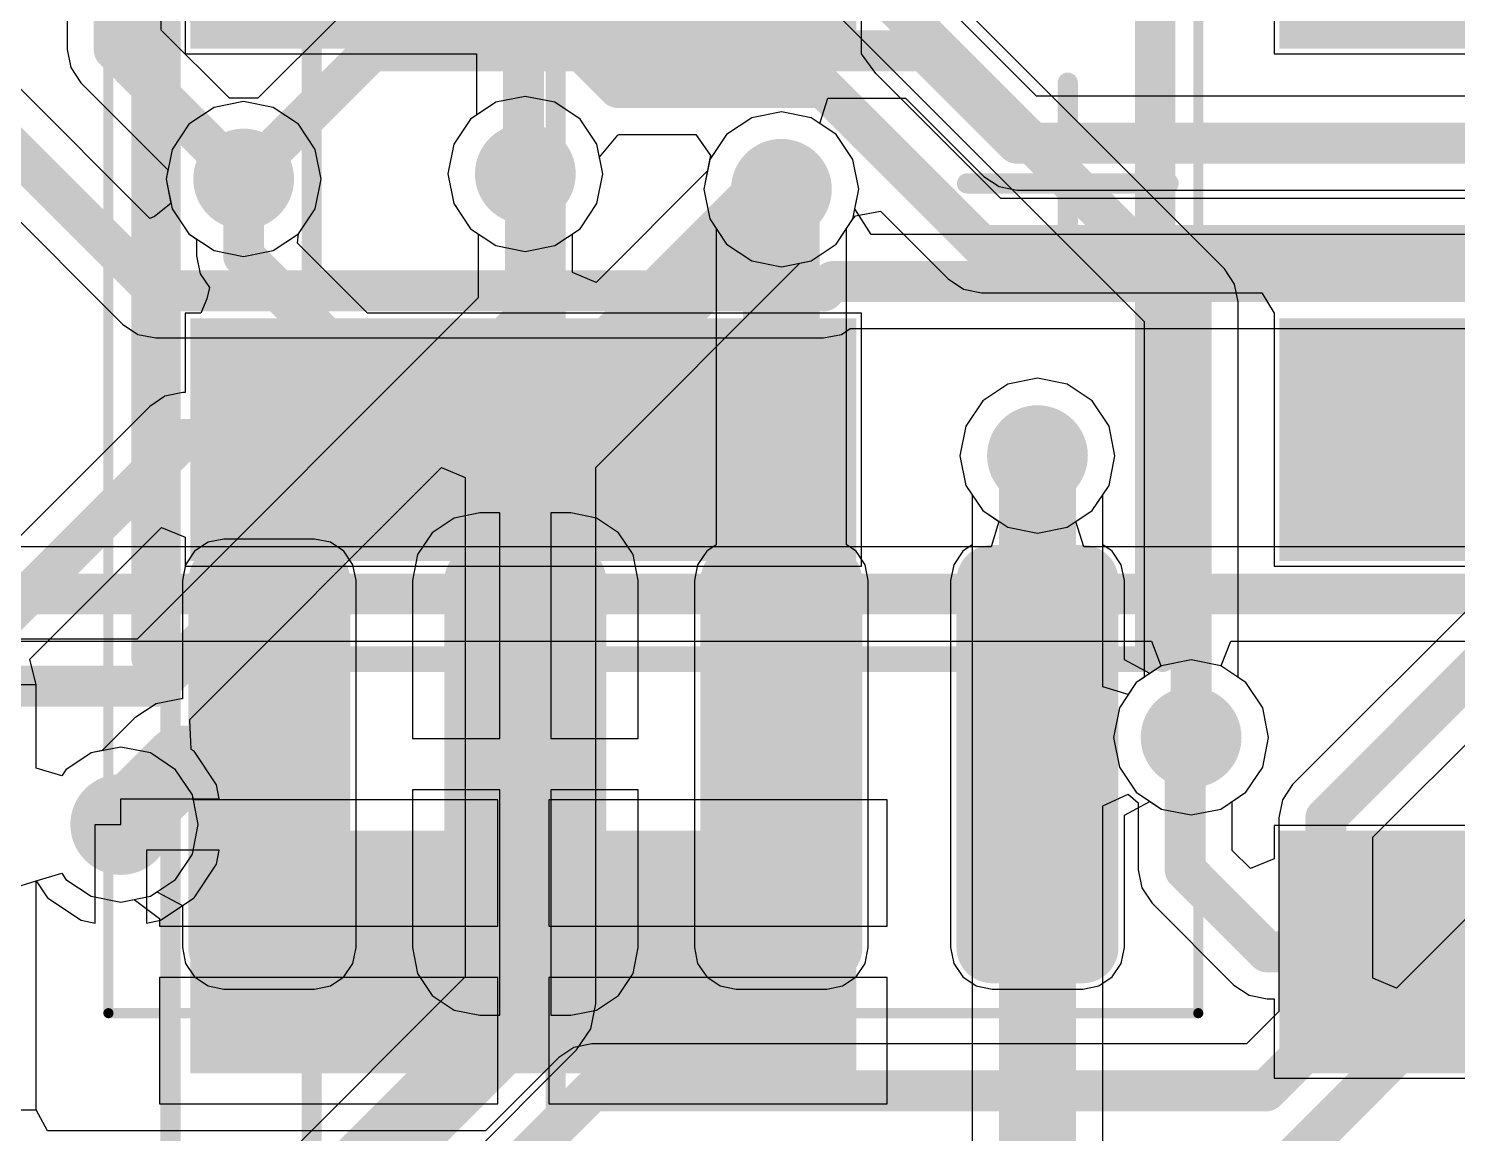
# Model space of a CAD drawing. Header units: millimetres. Extents: x 3.6 to 6.79, y 1.07 to 2.73.
# Drawn here: x 4.049 to 4.328, y 1.7537 to 1.9694 of the extents above; entities that cross this region are included whole.
import ezdxf

# ---------------------------------------------------------------- set-up
doc = ezdxf.new("R2010")
doc.units = ezdxf.units.MM
doc.header["$MEASUREMENT"] = 0
for name, color, linetype in [('BottomLayer', 5, 'Continuous'), ('BottomPaste', 16, 'Continuous'), ('BottomSolder', 6, 'Continuous'), ('Mechanical11', 56, 'Continuous'), ('Mechanical13', 56, 'Continuous'), ('Mechanical15', 56, 'Continuous'), ('MidLayer1', 16, 'Continuous'), ('MidLayer2', 76, 'Continuous'), ('MultiLayer', 9, 'Continuous'), ('TopLayer', 1, 'Continuous'), ('TopOverlay', 2, 'Continuous'), ('TopPaste', 8, 'Continuous'), ('TopSolder', 216, 'Continuous'), ('ViaHoleLayer', 16, 'Continuous')]:
    doc.layers.add(name, color=color, linetype=linetype)

# ---------------------------------------------------------------- blocks, each defined once
blk = doc.blocks.new('61031621121_B_11')
at = {"layer": 'BottomLayer'}
for points in [[(-0.16969, 0.04528), (-0.13031, 0.04528), (-0.16969, 0.16732), (-0.13031, 0.16732)], [(-0.06968, 0.04528), (-0.03032, 0.04528), (-0.06968, 0.16732), (-0.03032, 0.16732)], [(-0.16969, -0.16732), (-0.13031, -0.16732), (-0.16969, -0.04528), (-0.13031, -0.04528)], [(-0.06968, -0.16732), (-0.03032, -0.16732), (-0.06968, -0.04528), (-0.03032, -0.04528)]]:
    blk.add_solid(points, dxfattribs=at)
at = {"layer": 'BottomPaste'}
for points in [[(-0.16969, 0.04528), (-0.13031, 0.04528), (-0.16969, 0.16732), (-0.13031, 0.16732)], [(-0.06968, 0.04528), (-0.03032, 0.04528), (-0.06968, 0.16732), (-0.03032, 0.16732)], [(-0.16969, -0.16732), (-0.13031, -0.16732), (-0.16969, -0.04528), (-0.13031, -0.04528)], [(-0.06968, -0.16732), (-0.03032, -0.16732), (-0.06968, -0.04528), (-0.03032, -0.04528)]]:
    blk.add_solid(points, dxfattribs=at)
at = {"layer": 'BottomSolder'}
for points in [[(-0.17369, 0.04128), (-0.12632, 0.04128), (-0.17369, 0.17132), (-0.12632, 0.17132)], [(-0.07369, 0.04128), (-0.02632, 0.04128), (-0.07369, 0.17132), (-0.02632, 0.17132)], [(0.02632, 0.04128), (0.07369, 0.04128), (0.02632, 0.17132), (0.07369, 0.17132)], [(-0.17369, -0.17132), (-0.12632, -0.17132), (-0.17369, -0.04128), (-0.12632, -0.04128)], [(-0.07369, -0.17132), (-0.02632, -0.17132), (-0.07369, -0.04128), (-0.02632, -0.04128)], [(0.02632, -0.17132), (0.07369, -0.17132), (0.02632, -0.04128), (0.07369, -0.04128)]]:
    blk.add_solid(points, dxfattribs=at)
at = {"layer": 'Mechanical11', "const_width": 0.00394}
blk.add_lwpolyline([(-0.4, 0.1), (0.4, 0.1)], dxfattribs=at)
at = {"layer": 'Mechanical13', "const_width": 0.00394}
blk.add_lwpolyline([(-0.4, 0.14764), (0.4, 0.14764)], dxfattribs=at)
at = {"layer": 'Mechanical15', "const_width": 0.00394}
for points in [[(-0.40787, 0.1752), (0.40787, 0.1752)], [(0, 0.01969), (0, -0.01969)], [(-0.01969, 0), (0.01969, 0)]]:
    blk.add_lwpolyline(points, dxfattribs=at)
at = {"layer": 'Mechanical15', "const_width": 0.00197}
for points in [[(-0.00098, 0.01969, 1), (0.00098, 0.01969, 1)], [(-0.02067, 0, 1), (-0.0187, 0, 1)], [(0.0187, 0, 1), (0.02067, 0, 1)], [(-0.00098, -0.01969, 1), (0.00098, -0.01969, 1)]]:
    blk.add_lwpolyline(points, format="xyb", close=True, dxfattribs=at)
blk = doc.blocks.new('SOIC127P599X175_8N_150')
at = {"layer": 'Mechanical13', "const_width": 0.005}
for points in [[(0.07677, 0.09656), (-0.07677, 0.09656)], [(0.07677, -0.09656), (0.07677, 0.09656)], [(0.07677, -0.09656), (-0.07677, -0.09656)]]:
    blk.add_lwpolyline(points, dxfattribs=at)
at = {"layer": 'Mechanical13', "const_width": 0.0025}
for points in [[(0.07552, 0.09656, 1), (0.07802, 0.09656, 1)], [(0.07552, 0.09656, 1), (0.07802, 0.09656, 1)], [(0.07552, -0.09656, 1), (0.07802, -0.09656, 1)], [(0.07552, -0.09656, 1), (0.07802, -0.09656, 1)]]:
    blk.add_lwpolyline(points, format="xyb", close=True, dxfattribs=at)
at = {"layer": 'Mechanical15', "const_width": 0.00197}
for points in [[(0.14587, 0.1064), (-0.14587, 0.1064)], [(0.14587, -0.1064), (0.14587, 0.1064)], [(0.14587, -0.1064), (-0.14587, -0.1064)]]:
    blk.add_lwpolyline(points, dxfattribs=at)
at = {"layer": 'Mechanical15', "const_width": 0.000984}
for points in [[(0.14537, 0.1064, 1), (0.14636, 0.1064, 1)], [(0.14537, 0.1064, 1), (0.14636, 0.1064, 1)], [(0.14537, -0.1064, 1), (0.14636, -0.1064, 1)], [(0.14537, -0.1064, 1), (0.14636, -0.1064, 1)]]:
    blk.add_lwpolyline(points, format="xyb", close=True, dxfattribs=at)
at = {"layer": 'TopLayer', "const_width": 0.00295}
for points in [[(0.05994, 0.08386, 1), (0.06289, 0.08386, 1)], [(0.13159, 0.08386, 1), (0.13455, 0.08386, 1)], [(0.05994, 0.06614, 1), (0.06289, 0.06614, 1)], [(0.13159, 0.06614, 1), (0.13455, 0.06614, 1)], [(0.05994, 0.03386, 1), (0.06289, 0.03386, 1)], [(0.13159, 0.03386, 1), (0.13455, 0.03386, 1)], [(0.05994, 0.01614, 1), (0.06289, 0.01614, 1)], [(0.13159, 0.01614, 1), (0.13455, 0.01614, 1)], [(0.05994, -0.01614, 1), (0.06289, -0.01614, 1)], [(0.13159, -0.01614, 1), (0.13455, -0.01614, 1)], [(0.05994, -0.03386, 1), (0.06289, -0.03386, 1)], [(0.13159, -0.03386, 1), (0.13455, -0.03386, 1)], [(0.05994, -0.06614, 1), (0.06289, -0.06614, 1)], [(0.13159, -0.06614, 1), (0.13455, -0.06614, 1)], [(0.05994, -0.08386, 1), (0.06289, -0.08386, 1)], [(0.13159, -0.08386, 1), (0.13455, -0.08386, 1)]]:
    blk.add_lwpolyline(points, format="xyb", close=True, dxfattribs=at)
at = {"layer": 'TopLayer'}
for points in [[(0.06142, 0.06319), (0.13307, 0.06319), (0.06142, 0.08681), (0.13307, 0.08681)], [(0.05846, 0.06614), (0.13602, 0.06614), (0.05846, 0.08386), (0.13602, 0.08386)], [(0.06142, 0.01319), (0.13307, 0.01319), (0.06142, 0.03681), (0.13307, 0.03681)], [(0.05846, 0.01614), (0.13602, 0.01614), (0.05846, 0.03386), (0.13602, 0.03386)], [(0.06142, -0.03681), (0.13307, -0.03681), (0.06142, -0.01319), (0.13307, -0.01319)], [(0.05846, -0.03386), (0.13602, -0.03386), (0.05846, -0.01614), (0.13602, -0.01614)], [(0.06142, -0.08681), (0.13307, -0.08681), (0.06142, -0.06319), (0.13307, -0.06319)], [(0.05846, -0.08386), (0.13602, -0.08386), (0.05846, -0.06614), (0.13602, -0.06614)]]:
    blk.add_solid(points, dxfattribs=at)
at = {"layer": 'TopOverlay', "const_width": 0.005}
for points in [[(0.07677, 0.09941), (-0.07677, 0.09941)], [(0.07677, -0.09941), (-0.07677, -0.09941)]]:
    blk.add_lwpolyline(points, dxfattribs=at)
at = {"layer": 'TopOverlay', "const_width": 0.0025}
for points in [[(0.07552, 0.09941, 1), (0.07802, 0.09941, 1)], [(0.07552, -0.09941, 1), (0.07802, -0.09941, 1)]]:
    blk.add_lwpolyline(points, format="xyb", close=True, dxfattribs=at)
at = {"layer": 'TopPaste', "const_width": 0.00295}
for points in [[(0.05994, 0.08386, 1), (0.06289, 0.08386, 1)], [(0.13159, 0.08386, 1), (0.13455, 0.08386, 1)], [(0.05994, 0.06614, 1), (0.06289, 0.06614, 1)], [(0.13159, 0.06614, 1), (0.13455, 0.06614, 1)], [(0.05994, 0.03386, 1), (0.06289, 0.03386, 1)], [(0.13159, 0.03386, 1), (0.13455, 0.03386, 1)], [(0.05994, 0.01614, 1), (0.06289, 0.01614, 1)], [(0.13159, 0.01614, 1), (0.13455, 0.01614, 1)], [(0.05994, -0.01614, 1), (0.06289, -0.01614, 1)], [(0.13159, -0.01614, 1), (0.13455, -0.01614, 1)], [(0.05994, -0.03386, 1), (0.06289, -0.03386, 1)], [(0.13159, -0.03386, 1), (0.13455, -0.03386, 1)], [(0.05994, -0.06614, 1), (0.06289, -0.06614, 1)], [(0.13159, -0.06614, 1), (0.13455, -0.06614, 1)], [(0.05994, -0.08386, 1), (0.06289, -0.08386, 1)], [(0.13159, -0.08386, 1), (0.13455, -0.08386, 1)]]:
    blk.add_lwpolyline(points, format="xyb", close=True, dxfattribs=at)
at = {"layer": 'TopPaste'}
for points in [[(0.06142, 0.06319), (0.13307, 0.06319), (0.06142, 0.08681), (0.13307, 0.08681)], [(0.05846, 0.06614), (0.13602, 0.06614), (0.05846, 0.08386), (0.13602, 0.08386)], [(0.06142, 0.01319), (0.13307, 0.01319), (0.06142, 0.03681), (0.13307, 0.03681)], [(0.05846, 0.01614), (0.13602, 0.01614), (0.05846, 0.03386), (0.13602, 0.03386)], [(0.06142, -0.03681), (0.13307, -0.03681), (0.06142, -0.01319), (0.13307, -0.01319)], [(0.05846, -0.03386), (0.13602, -0.03386), (0.05846, -0.01614), (0.13602, -0.01614)], [(0.06142, -0.08681), (0.13307, -0.08681), (0.06142, -0.06319), (0.13307, -0.06319)], [(0.05846, -0.08386), (0.13602, -0.08386), (0.05846, -0.06614), (0.13602, -0.06614)]]:
    blk.add_solid(points, dxfattribs=at)
at = {"layer": 'TopSolder', "const_width": 0.00695}
for points in [[(0.05794, 0.08386, 1), (0.06489, 0.08386, 1)], [(0.12959, 0.08386, 1), (0.13655, 0.08386, 1)], [(0.05794, 0.06614, 1), (0.06489, 0.06614, 1)], [(0.12959, 0.06614, 1), (0.13655, 0.06614, 1)], [(0.05794, 0.03386, 1), (0.06489, 0.03386, 1)], [(0.12959, 0.03386, 1), (0.13655, 0.03386, 1)], [(0.05794, 0.01614, 1), (0.06489, 0.01614, 1)], [(0.12959, 0.01614, 1), (0.13655, 0.01614, 1)], [(0.05794, -0.01614, 1), (0.06489, -0.01614, 1)], [(0.12959, -0.01614, 1), (0.13655, -0.01614, 1)], [(0.05794, -0.03386, 1), (0.06489, -0.03386, 1)], [(0.12959, -0.03386, 1), (0.13655, -0.03386, 1)], [(0.05794, -0.06614, 1), (0.06489, -0.06614, 1)], [(0.12959, -0.06614, 1), (0.13655, -0.06614, 1)], [(0.05794, -0.08386, 1), (0.06489, -0.08386, 1)], [(0.12959, -0.08386, 1), (0.13655, -0.08386, 1)]]:
    blk.add_lwpolyline(points, format="xyb", close=True, dxfattribs=at)
at = {"layer": 'TopSolder'}
for points in [[(0.06142, 0.05919), (0.13307, 0.05919), (0.06142, 0.09081), (0.13307, 0.09081)], [(0.05446, 0.06614), (0.14002, 0.06614), (0.05446, 0.08386), (0.14002, 0.08386)], [(0.06142, 0.00919), (0.13307, 0.00919), (0.06142, 0.04081), (0.13307, 0.04081)], [(0.05446, 0.01614), (0.14002, 0.01614), (0.05446, 0.03386), (0.14002, 0.03386)], [(0.06142, -0.04081), (0.13307, -0.04081), (0.06142, -0.00919), (0.13307, -0.00919)], [(0.05446, -0.03386), (0.14002, -0.03386), (0.05446, -0.01614), (0.14002, -0.01614)], [(0.06142, -0.09081), (0.13307, -0.09081), (0.06142, -0.05919), (0.13307, -0.05919)], [(0.05446, -0.08386), (0.14002, -0.08386), (0.05446, -0.06614), (0.14002, -0.06614)]]:
    blk.add_solid(points, dxfattribs=at)

msp = doc.modelspace()

# ---------------------------------------------------------------- linework, layer by layer
at = {"layer": 'BottomLayer'}
for p, q in [((4.21165, 1.96446), (4.21165, 2.01383)), ((4.0796, 2.00603), (4.0796, 1.96446)), ((4.2922, 1.97997), (4.2922, 1.96446)), ((4.0796, 1.96446), (4.13645, 1.96446)), ((4.13645, 1.96446), (4.13645, 1.95247)), ((4.21443, 1.96061), (4.21165, 1.96446)), ((4.2922, 1.96446), (4.42424, 1.96446)), ((4.23886, 1.93618), (4.21443, 1.96061)), ((4.08521, 1.95398), (4.0803, 1.9507)), ((4.091, 1.95513), (4.08521, 1.95398)), ((4.09679, 1.95398), (4.091, 1.95513)), ((4.1017, 1.9507), (4.09679, 1.95398)), ((4.0803, 1.9507), (4.07702, 1.94579)), ((4.10498, 1.94579), (4.1017, 1.9507)), ((4.1353, 1.9517), (4.13202, 1.94679)), ((4.13645, 1.95247), (4.1353, 1.9517)), ((4.16048, 1.9443), (4.16407, 1.94856)), ((4.16407, 1.94856), (4.16432, 1.94867)), ((4.16432, 1.94867), (4.17926, 1.94867)), ((4.17926, 1.94867), (4.18215, 1.94457)), ((4.07702, 1.94579), (4.07587, 1.94)), ((4.10613, 1.94), (4.10498, 1.94579)), ((4.13202, 1.94679), (4.13087, 1.941)), ((4.16113, 1.941), (4.16048, 1.9443)), ((4.18199, 1.94367), (4.18087, 1.938)), ((4.18215, 1.94457), (4.18199, 1.94367)), ((4.07587, 1.94), (4.07702, 1.93421)), ((4.10498, 1.93421), (4.10613, 1.94)), ((4.13087, 1.941), (4.13202, 1.93521)), ((4.15998, 1.93521), (4.16113, 1.941)), ((4.18087, 1.938), (4.18202, 1.93221)), ((4.07702, 1.93421), (4.0803, 1.9293)), ((4.1017, 1.9293), (4.10498, 1.93421)), ((4.13202, 1.93521), (4.1353, 1.9303)), ((4.1567, 1.9303), (4.15998, 1.93521)), ((4.21044, 1.93285), (4.21538, 1.93371)), ((4.21538, 1.93371), (4.22857, 1.92051)), ((4.51537, 1.93618), (4.23886, 1.93618)), ((4.18202, 1.93221), (4.1853, 1.9273)), ((4.2067, 1.9273), (4.20991, 1.9321)), ((4.20991, 1.9321), (4.21044, 1.93285)), ((4.0803, 1.9293), (4.08182, 1.92828)), ((4.08182, 1.92828), (4.08182, 1.925)), ((4.10152, 1.92746), (4.1017, 1.9293)), ((4.1353, 1.9303), (4.14021, 1.92702)), ((4.15179, 1.92702), (4.1567, 1.9303)), ((4.11515, 1.91383), (4.10152, 1.92746)), ((4.14021, 1.92702), (4.146, 1.92587)), ((4.146, 1.92587), (4.15179, 1.92702)), ((4.1853, 1.9273), (4.19021, 1.92402)), ((4.20179, 1.92402), (4.2067, 1.9273)), ((4.08182, 1.925), (4.08252, 1.92149)), ((4.19021, 1.92402), (4.196, 1.92287)), ((4.196, 1.92287), (4.20179, 1.92402)), ((4.08252, 1.92149), (4.0843, 1.91883)), ((4.22857, 1.92051), (4.23155, 1.91852)), ((4.0843, 1.91883), (4.08382, 1.91661)), ((4.23155, 1.91852), (4.23506, 1.91782)), ((4.23506, 1.91782), (4.28978, 1.91782)), ((4.28978, 1.91782), (4.2922, 1.91383)), ((4.08382, 1.91661), (4.08266, 1.91383)), ((4.08266, 1.91383), (4.0796, 1.91383)), ((4.0796, 1.91383), (4.0796, 1.89832)), ((4.21165, 1.91383), (4.11515, 1.91383)), ((4.21165, 1.86446), (4.21165, 1.91383)), ((4.2922, 1.91383), (4.2922, 1.91282)), ((4.2922, 1.91282), (4.2922, 1.86446)), ((4.24021, 1.89998), (4.2353, 1.8967)), ((4.246, 1.90113), (4.24021, 1.89998)), ((4.25179, 1.89998), (4.246, 1.90113)), ((4.2567, 1.8967), (4.25179, 1.89998)), ((4.07563, 1.89762), (4.07265, 1.89563)), ((4.07914, 1.89832), (4.07563, 1.89762)), ((4.0796, 1.89832), (4.07914, 1.89832)), ((4.07265, 1.89563), (4.0342, 1.85718)), ((4.2353, 1.8967), (4.23202, 1.89179)), ((4.25998, 1.89179), (4.2567, 1.8967)), ((4.23202, 1.89179), (4.23087, 1.886)), ((4.26113, 1.886), (4.25998, 1.89179)), ((4.23087, 1.886), (4.23202, 1.88021)), ((4.25998, 1.88021), (4.26113, 1.886)), ((4.23202, 1.88021), (4.23326, 1.87836)), ((4.23326, 1.87836), (4.23326, 1.75022)), ((4.25874, 1.87836), (4.25998, 1.88021)), ((4.25874, 1.84089), (4.25874, 1.87836)), ((4.04924, 1.84627), (4.07498, 1.872)), ((4.07498, 1.872), (4.0796, 1.87009)), ((4.0796, 1.87009), (4.0796, 1.86446)), ((4.0796, 1.86446), (4.21165, 1.86446)), ((4.2922, 1.86446), (4.42424, 1.86446)), ((4.0505, 1.84127), (4.04924, 1.84627)), ((4.27021, 1.84498), (4.2653, 1.8417)), ((4.276, 1.84613), (4.27021, 1.84498)), ((4.28179, 1.84498), (4.276, 1.84613)), ((4.2867, 1.8417), (4.28179, 1.84498)), ((4.2653, 1.8417), (4.26374, 1.83937)), ((4.28998, 1.83679), (4.2867, 1.8417)), ((4.0505, 1.82502), (4.0505, 1.84127)), ((4.0505, 1.84127), (4.0505, 1.84127)), ((4.0505, 1.84127), (4.0505, 1.84127)), ((4.26374, 1.83937), (4.25874, 1.84089)), ((4.29113, 1.831), (4.28998, 1.83679)), ((4.28998, 1.82521), (4.29113, 1.831)), ((4.06121, 1.82798), (4.0563, 1.8247)), ((4.067, 1.82913), (4.06121, 1.82798)), ((4.07279, 1.82798), (4.067, 1.82913)), ((4.0777, 1.8247), (4.07279, 1.82798)), ((4.0555, 1.8235), (4.0505, 1.82502)), ((4.0563, 1.8247), (4.0555, 1.8235)), ((4.08098, 1.81979), (4.0777, 1.8247)), ((4.2867, 1.8203), (4.28998, 1.82521)), ((4.08117, 1.81883), (4.08098, 1.81979)), ((4.25874, 1.81767), (4.26374, 1.81994)), ((4.26374, 1.81994), (4.26568, 1.81824)), ((4.28403, 1.81852), (4.2867, 1.8203)), ((4.14062, 1.81883), (4.08117, 1.81883)), ((4.14062, 1.79414), (4.14062, 1.81883)), ((4.21665, 1.81883), (4.15062, 1.81883)), ((4.15062, 1.81883), (4.15062, 1.79414)), ((4.21665, 1.79414), (4.21665, 1.81883)), ((4.25874, 1.75022), (4.25874, 1.81767)), ((4.26568, 1.81824), (4.26568, 1.80514)), ((4.28403, 1.80894), (4.28403, 1.81852)), ((4.42424, 1.81383), (4.2922, 1.81383)), ((4.2922, 1.81383), (4.2922, 1.80731)), ((4.28758, 1.8054), (4.28403, 1.80894)), ((4.26568, 1.80514), (4.26638, 1.80163)), ((4.2922, 1.80731), (4.28758, 1.8054)), ((4.0505, 1.80298), (4.0555, 1.8045)), ((4.0505, 1.75828), (4.0505, 1.80298)), ((4.0555, 1.8045), (4.0563, 1.8033)), ((4.0563, 1.8033), (4.06121, 1.80002)), ((4.06121, 1.80002), (4.067, 1.79887)), ((4.26638, 1.80163), (4.26837, 1.79865)), ((4.067, 1.79887), (4.0696, 1.79938)), ((4.0696, 1.79938), (4.0746, 1.79567)), ((4.26837, 1.79865), (4.28437, 1.78265)), ((4.0746, 1.79567), (4.0746, 1.79414)), ((4.0746, 1.79414), (4.14062, 1.79414)), ((4.15062, 1.79414), (4.21665, 1.79414)), ((4.14062, 1.78414), (4.0746, 1.78414)), ((4.0746, 1.78414), (4.0746, 1.75946)), ((4.14062, 1.75946), (4.14062, 1.78414)), ((4.21665, 1.78414), (4.15062, 1.78414)), ((4.15062, 1.78414), (4.15062, 1.75946)), ((4.21665, 1.75946), (4.21665, 1.78414)), ((4.28437, 1.78265), (4.28735, 1.78066)), ((4.28735, 1.78066), (4.29086, 1.77997)), ((4.29086, 1.77997), (4.2922, 1.77997)), ((4.2922, 1.77997), (4.2922, 1.76446)), ((4.2922, 1.76446), (4.42424, 1.76446)), ((4.014, 1.75828), (4.0505, 1.75828)), ((4.0746, 1.75946), (4.14062, 1.75946)), ((4.15062, 1.75946), (4.21665, 1.75946))]:
    msp.add_line(p, q, dxfattribs=at)
for points, const_width in [([(4.14562, 1.94138), (4.14562, 1.97638)], 0.008), ([(4.14562, 1.97638), (4.16416, 1.95784)], 0.008), ([(4.16416, 1.95784), (4.20422, 1.95784)], 0.008), ([(4.20422, 1.95784), (4.23506, 1.927)], 0.008), ([(4.14562, 1.94138), (4.146, 1.941)], 0.008), ([(4.091, 1.925), (4.091, 1.94)], 0.008), ([(4.23506, 1.927), (4.584, 1.927)], 0.008), ([(4.091, 1.925), (4.12686, 1.88914)], 0.008), ([(4.038, 1.848), (4.07914, 1.88914)], 0.008), ([(4.07914, 1.88914), (4.12686, 1.88914)], 0.008), ([(4.12686, 1.88914), (4.14562, 1.88914)], 0.008), ([(4.246, 1.73083), (4.246, 1.886)], 0.015), ([(4.27486, 1.82986), (4.276, 1.831)], 0.008), ([(4.27486, 1.80514), (4.27486, 1.82986)], 0.008), ([(4.27486, 1.80514), (4.29086, 1.78914)], 0.008), ([(4.29086, 1.78914), (4.35822, 1.78914)], 0.008)]:
    msp.add_lwpolyline(points, dxfattribs=dict(at, const_width=const_width))
for points, const_width in [([(4.16216, 1.95784, 1), (4.16616, 1.95784, 1)], 0.004), ([(4.16216, 1.95784, 1), (4.16616, 1.95784, 1)], 0.004), ([(4.20222, 1.95784, 1), (4.20622, 1.95784, 1)], 0.004), ([(4.20222, 1.95784, 1), (4.20622, 1.95784, 1)], 0.004), ([(4.14108, 1.941, 1), (4.15092, 1.941, 1)], 0.00984), ([(4.08608, 1.94, 1), (4.09592, 1.94, 1)], 0.00984), ([(4.19108, 1.938, 1), (4.20092, 1.938, 1)], 0.00984), ([(4.14362, 1.94138, 1), (4.14762, 1.94138, 1)], 0.004), ([(4.14362, 1.94138, 1), (4.14762, 1.94138, 1)], 0.004), ([(4.144, 1.941, 1), (4.148, 1.941, 1)], 0.004), ([(4.089, 1.94, 1), (4.093, 1.94, 1)], 0.004), ([(4.23306, 1.927, 1), (4.23706, 1.927, 1)], 0.004), ([(4.23306, 1.927, 1), (4.23706, 1.927, 1)], 0.004), ([(4.089, 1.925, 1), (4.093, 1.925, 1)], 0.004), ([(4.089, 1.925, 1), (4.093, 1.925, 1)], 0.004), ([(4.24108, 1.886, 1), (4.25092, 1.886, 1)], 0.00984), ([(4.07714, 1.88914, 1), (4.08114, 1.88914, 1)], 0.004), ([(4.07714, 1.88914, 1), (4.08114, 1.88914, 1)], 0.004), ([(4.12486, 1.88914, 1), (4.12886, 1.88914, 1)], 0.004), ([(4.12486, 1.88914, 1), (4.12886, 1.88914, 1)], 0.004), ([(4.12486, 1.88914, 1), (4.12886, 1.88914, 1)], 0.004), ([(4.14362, 1.88914, 1), (4.14762, 1.88914, 1)], 0.004), ([(4.24225, 1.886, 1), (4.24975, 1.886, 1)], 0.0075), ([(4.27108, 1.831, 1), (4.28092, 1.831, 1)], 0.00984), ([(4.27286, 1.82986, 1), (4.27686, 1.82986, 1)], 0.004), ([(4.27286, 1.82986, 1), (4.27686, 1.82986, 1)], 0.004), ([(4.274, 1.831, 1), (4.278, 1.831, 1)], 0.004), ([(4.06208, 1.814, 1), (4.07192, 1.814, 1)], 0.00984), ([(4.27286, 1.80514, 1), (4.27686, 1.80514, 1)], 0.004), ([(4.27286, 1.80514, 1), (4.27686, 1.80514, 1)], 0.004), ([(4.28886, 1.78914, 1), (4.29286, 1.78914, 1)], 0.004), ([(4.28886, 1.78914, 1), (4.29286, 1.78914, 1)], 0.004)]:
    msp.add_lwpolyline(points, format="xyb", close=True, dxfattribs=dict(at, const_width=const_width))
at = {"layer": 'MidLayer1'}
for p, q in [((4.28249, 1.92249), (4.19872, 2.00626)), ((4.18843, 1.9906), (4.26682, 1.9122)), ((4.146, 1.95613), (4.14021, 1.95498)), ((4.15179, 1.95498), (4.146, 1.95613)), ((4.08521, 1.95398), (4.0803, 1.9507)), ((4.091, 1.95513), (4.08521, 1.95398)), ((4.09679, 1.95398), (4.091, 1.95513)), ((4.1017, 1.9507), (4.09679, 1.95398)), ((4.14021, 1.95498), (4.1353, 1.9517)), ((4.1567, 1.9517), (4.15179, 1.95498)), ((4.196, 1.95313), (4.19021, 1.95198)), ((4.20179, 1.95198), (4.196, 1.95313)), ((4.0803, 1.9507), (4.07702, 1.94579)), ((4.10498, 1.94579), (4.1017, 1.9507)), ((4.1353, 1.9517), (4.13202, 1.94679)), ((4.15998, 1.94679), (4.1567, 1.9517)), ((4.19021, 1.95198), (4.1853, 1.9487)), ((4.2067, 1.9487), (4.20179, 1.95198)), ((4.1853, 1.9487), (4.18202, 1.94379)), ((4.20998, 1.94379), (4.2067, 1.9487)), ((4.07702, 1.94579), (4.07587, 1.94)), ((4.10613, 1.94), (4.10498, 1.94579)), ((4.13202, 1.94679), (4.13087, 1.941)), ((4.16113, 1.941), (4.15998, 1.94679)), ((4.18202, 1.94379), (4.18158, 1.94161)), ((4.21113, 1.938), (4.20998, 1.94379)), ((4.07587, 1.94), (4.07702, 1.93421)), ((4.10498, 1.93421), (4.10613, 1.94)), ((4.13087, 1.941), (4.13202, 1.93521)), ((4.18158, 1.94161), (4.1598, 1.91982)), ((4.15998, 1.93521), (4.16113, 1.941)), ((4.20998, 1.93221), (4.21113, 1.938)), ((4.07702, 1.93421), (4.0803, 1.9293)), ((4.1017, 1.9293), (4.10498, 1.93421)), ((4.13202, 1.93521), (4.1353, 1.9303)), ((4.1567, 1.9303), (4.15998, 1.93521)), ((4.2067, 1.9273), (4.20998, 1.93221)), ((4.0803, 1.9293), (4.08521, 1.92602)), ((4.09679, 1.92602), (4.1017, 1.9293)), ((4.1353, 1.9303), (4.13682, 1.92928)), ((4.13682, 1.92928), (4.13682, 1.9168)), ((4.15518, 1.92928), (4.1567, 1.9303)), ((4.15518, 1.92173), (4.15518, 1.92928)), ((4.08521, 1.92602), (4.091, 1.92487)), ((4.091, 1.92487), (4.09679, 1.92602)), ((4.20179, 1.92402), (4.2067, 1.9273)), ((4.15974, 1.88372), (4.19961, 1.92358)), ((4.19961, 1.92358), (4.20179, 1.92402)), ((4.28448, 1.91951), (4.28249, 1.92249)), ((4.1598, 1.91982), (4.15518, 1.92173)), ((4.28518, 1.916), (4.28448, 1.91951)), ((4.13682, 1.9168), (4.0702, 1.85018)), ((4.28518, 1.84272), (4.28518, 1.916)), ((4.26682, 1.9122), (4.26682, 1.84272)), ((4.24021, 1.89998), (4.2353, 1.8967)), ((4.246, 1.90113), (4.24021, 1.89998)), ((4.25179, 1.89998), (4.246, 1.90113)), ((4.2567, 1.8967), (4.25179, 1.89998)), ((4.2353, 1.8967), (4.23202, 1.89179)), ((4.25998, 1.89179), (4.2567, 1.8967)), ((4.23202, 1.89179), (4.23087, 1.886)), ((4.26113, 1.886), (4.25998, 1.89179)), ((4.0807, 1.83472), (4.12964, 1.88366)), ((4.12964, 1.88366), (4.13426, 1.88175)), ((4.15974, 1.779), (4.15974, 1.88372)), ((4.23087, 1.886), (4.23202, 1.88021)), ((4.25998, 1.88021), (4.26113, 1.886)), ((4.13426, 1.88175), (4.13426, 1.78428)), ((4.23202, 1.88021), (4.2353, 1.8753)), ((4.2567, 1.8753), (4.25998, 1.88021)), ((4.2353, 1.8753), (4.24021, 1.87202)), ((4.25179, 1.87202), (4.2567, 1.8753)), ((4.24021, 1.87202), (4.246, 1.87087)), ((4.246, 1.87087), (4.25179, 1.87202)), ((4.0702, 1.85018), (3.964, 1.85018)), ((4.2653, 1.8417), (4.26202, 1.83679)), ((4.26682, 1.84272), (4.2653, 1.8417)), ((4.2867, 1.8417), (4.28518, 1.84272)), ((4.28998, 1.83679), (4.2867, 1.8417)), ((4.26202, 1.83679), (4.26087, 1.831)), ((4.29113, 1.831), (4.28998, 1.83679)), ((4.08049, 1.83442), (4.0807, 1.83472)), ((4.08075, 1.82867), (4.08049, 1.83442)), ((4.26087, 1.831), (4.26202, 1.82521)), ((4.28998, 1.82521), (4.29113, 1.831)), ((4.08131, 1.82831), (4.08075, 1.82867)), ((4.08569, 1.82174), (4.08131, 1.82831)), ((4.26202, 1.82521), (4.2653, 1.8203)), ((4.2867, 1.8203), (4.28998, 1.82521)), ((4.08624, 1.819), (4.08569, 1.82174)), ((4.2653, 1.8203), (4.27021, 1.81702)), ((4.28179, 1.81702), (4.2867, 1.8203)), ((4.067, 1.814), (4.067, 1.819)), ((4.067, 1.819), (4.08624, 1.819)), ((4.27021, 1.81702), (4.276, 1.81587)), ((4.276, 1.81587), (4.28179, 1.81702)), ((4.062, 1.79476), (4.062, 1.814)), ((4.062, 1.814), (4.067, 1.814)), ((4.08624, 1.809), (4.072, 1.809)), ((4.072, 1.809), (4.072, 1.79476)), ((4.08569, 1.80626), (4.08624, 1.809)), ((4.08131, 1.79969), (4.08569, 1.80626)), ((4.0455, 1.80147), (4.0505, 1.80298)), ((4.0505, 1.80298), (4.05269, 1.79969)), ((4.05269, 1.79969), (4.05926, 1.79531)), ((4.07474, 1.79531), (4.08131, 1.79969)), ((4.05926, 1.79531), (4.062, 1.79476)), ((4.072, 1.79476), (4.07474, 1.79531)), ((4.13426, 1.78428), (4.07672, 1.72674)), ((4.15877, 1.77412), (4.15974, 1.779)), ((4.15601, 1.76999), (4.15877, 1.77412)), ((4.09101, 1.70499), (4.15601, 1.76999))]:
    msp.add_line(p, q, dxfattribs=at)
for points, const_width in [([(4.19223, 1.99977), (4.276, 1.916)], 0.008), ([(4.147, 1.889), (4.196, 1.938)], 0.015), ([(4.146, 1.913), (4.146, 1.941)], 0.008), ([(4.276, 1.831), (4.276, 1.916)], 0.008), ([(4.074, 1.841), (4.146, 1.913)], 0.008), ([(4.147, 1.779), (4.147, 1.889)], 0.015), ([(3.964, 1.841), (4.074, 1.841)], 0.008), ([(4.082, 1.714), (4.147, 1.779)], 0.015)]:
    msp.add_lwpolyline(points, dxfattribs=dict(at, const_width=const_width))
for points, const_width in [([(4.14108, 1.941, 1), (4.15092, 1.941, 1)], 0.00984), ([(4.08608, 1.94, 1), (4.09592, 1.94, 1)], 0.00984), ([(4.19108, 1.938, 1), (4.20092, 1.938, 1)], 0.00984), ([(4.144, 1.941, 1), (4.148, 1.941, 1)], 0.004), ([(4.19225, 1.938, 1), (4.19975, 1.938, 1)], 0.0075), ([(4.274, 1.916, 1), (4.278, 1.916, 1)], 0.004), ([(4.274, 1.916, 1), (4.278, 1.916, 1)], 0.004), ([(4.144, 1.913, 1), (4.148, 1.913, 1)], 0.004), ([(4.144, 1.913, 1), (4.148, 1.913, 1)], 0.004), ([(4.14325, 1.889, 1), (4.15075, 1.889, 1)], 0.0075), ([(4.14325, 1.889, 1), (4.15075, 1.889, 1)], 0.0075), ([(4.24108, 1.886, 1), (4.25092, 1.886, 1)], 0.00984), ([(4.072, 1.841, 1), (4.076, 1.841, 1)], 0.004), ([(4.072, 1.841, 1), (4.076, 1.841, 1)], 0.004), ([(4.27108, 1.831, 1), (4.28092, 1.831, 1)], 0.00984), ([(4.274, 1.831, 1), (4.278, 1.831, 1)], 0.004), ([(4.06208, 1.814, 1), (4.07192, 1.814, 1)], 0.00984), ([(4.14325, 1.779, 1), (4.15075, 1.779, 1)], 0.0075), ([(4.14325, 1.779, 1), (4.15075, 1.779, 1)], 0.0075)]:
    msp.add_lwpolyline(points, format="xyb", close=True, dxfattribs=dict(at, const_width=const_width))
at = {"layer": 'MidLayer2'}
for p, q in [((4.05654, 2.00856), (4.05654, 1.96528)), ((4.07489, 1.96908), (4.07489, 2.00856)), ((4.10951, 1.97149), (4.09379, 1.95577)), ((4.2458, 1.95618), (4.23049, 1.97149)), ((4.08821, 1.95577), (4.07489, 1.96908)), ((4.05654, 1.96528), (4.05724, 1.96177)), ((4.05724, 1.96177), (4.05923, 1.95879)), ((4.05923, 1.95879), (4.07622, 1.9418)), ((4.07269, 1.93229), (4.04649, 1.95849)), ((4.09379, 1.95577), (4.08821, 1.95577)), ((4.20352, 1.95082), (4.20504, 1.95582)), ((4.20504, 1.95582), (4.2202, 1.95582)), ((4.2202, 1.95582), (4.23551, 1.94051)), ((4.52028, 1.95618), (4.2458, 1.95618)), ((4.2067, 1.9487), (4.20352, 1.95082)), ((4.20998, 1.94379), (4.2067, 1.9487)), ((4.0362, 1.94282), (4.06735, 1.91167)), ((4.21113, 1.938), (4.20998, 1.94379)), ((4.07622, 1.9418), (4.07587, 1.94)), ((4.07587, 1.94), (4.07681, 1.93523)), ((4.23551, 1.94051), (4.23849, 1.93852)), ((4.21037, 1.93418), (4.21113, 1.938)), ((4.23849, 1.93852), (4.242, 1.93782)), ((4.242, 1.93782), (4.52028, 1.93782)), ((4.07681, 1.93523), (4.07358, 1.93268)), ((4.21351, 1.92918), (4.21037, 1.93418)), ((4.07358, 1.93268), (4.07269, 1.93229)), ((4.52296, 1.92918), (4.21351, 1.92918)), ((4.06735, 1.91167), (4.07033, 1.90968)), ((4.07033, 1.90968), (4.07384, 1.90898)), ((4.07384, 1.90898), (4.20422, 1.90898)), ((4.20422, 1.90898), (4.20773, 1.90968)), ((4.20773, 1.90968), (4.20944, 1.91082)), ((4.20944, 1.91082), (4.5812, 1.91082)), ((4.24021, 1.89998), (4.2353, 1.8967)), ((4.246, 1.90113), (4.24021, 1.89998)), ((4.25179, 1.89998), (4.246, 1.90113)), ((4.2567, 1.8967), (4.25179, 1.89998)), ((4.2353, 1.8967), (4.23202, 1.89179)), ((4.25998, 1.89179), (4.2567, 1.8967)), ((4.23202, 1.89179), (4.23087, 1.886)), ((4.26113, 1.886), (4.25998, 1.89179)), ((4.23087, 1.886), (4.23202, 1.88021)), ((4.25998, 1.88021), (4.26113, 1.886)), ((4.23202, 1.88021), (4.2353, 1.8753)), ((4.2567, 1.8753), (4.25998, 1.88021)), ((4.2353, 1.8753), (4.23848, 1.87318)), ((4.25352, 1.87318), (4.2567, 1.8753)), ((4.23848, 1.87318), (4.23696, 1.86818)), ((4.25504, 1.86818), (4.25352, 1.87318)), ((4.23696, 1.86818), (4.03555, 1.86818)), ((4.381, 1.86818), (4.25504, 1.86818)), ((4.02974, 1.84982), (4.26824, 1.84982)), ((4.26824, 1.84982), (4.27004, 1.8452)), ((4.28196, 1.8452), (4.28376, 1.84982)), ((4.28376, 1.84982), (4.3772, 1.84982)), ((4.26997, 1.84482), (4.2653, 1.8417)), ((4.27004, 1.8452), (4.26997, 1.84482)), ((4.28203, 1.84482), (4.28196, 1.8452)), ((4.2867, 1.8417), (4.28203, 1.84482)), ((4.2653, 1.8417), (4.26202, 1.83679)), ((4.28998, 1.83679), (4.2867, 1.8417)), ((4.0505, 1.84127), (4.014, 1.84127)), ((4.0505, 1.82502), (4.0505, 1.84127)), ((4.26202, 1.83679), (4.26087, 1.831)), ((4.29113, 1.831), (4.28998, 1.83679)), ((4.26087, 1.831), (4.26202, 1.82521)), ((4.28998, 1.82521), (4.29113, 1.831)), ((4.06121, 1.82798), (4.0563, 1.8247)), ((4.067, 1.82913), (4.06121, 1.82798)), ((4.07279, 1.82798), (4.067, 1.82913)), ((4.0777, 1.8247), (4.07279, 1.82798)), ((4.0555, 1.8235), (4.0505, 1.82502)), ((4.0563, 1.8247), (4.0555, 1.8235)), ((4.08098, 1.81979), (4.0777, 1.8247)), ((4.26202, 1.82521), (4.2653, 1.8203)), ((4.2867, 1.8203), (4.28998, 1.82521)), ((4.08213, 1.814), (4.08098, 1.81979)), ((4.2653, 1.8203), (4.27021, 1.81702)), ((4.28179, 1.81702), (4.2867, 1.8203)), ((4.27021, 1.81702), (4.276, 1.81587)), ((4.276, 1.81587), (4.28179, 1.81702)), ((4.08098, 1.80821), (4.08213, 1.814)), ((4.0777, 1.8033), (4.08098, 1.80821)), ((4.0505, 1.80298), (4.0555, 1.8045)), ((4.0505, 1.75828), (4.0505, 1.80298)), ((4.0555, 1.8045), (4.0563, 1.8033)), ((4.0563, 1.8033), (4.06121, 1.80002)), ((4.07279, 1.80002), (4.0777, 1.8033)), ((4.06121, 1.80002), (4.067, 1.79887)), ((4.067, 1.79887), (4.07279, 1.80002)), ((4.014, 1.75828), (4.0505, 1.75828))]:
    msp.add_line(p, q, dxfattribs=at)
at = {"layer": 'MidLayer2', "const_width": 0.008}
for points in [[(4.06572, 1.96528), (4.06572, 2.02028)], [(4.06572, 1.96528), (4.091, 1.94)], [(4.091, 1.94), (4.116, 1.965)], [(4.116, 1.965), (4.224, 1.965)], [(4.224, 1.965), (4.242, 1.947)], [(4.04, 1.952), (4.07384, 1.91816)], [(4.242, 1.947), (4.532, 1.947)], [(4.20422, 1.91816), (4.20606, 1.92)], [(4.20606, 1.92), (4.585, 1.92)], [(4.07384, 1.91816), (4.20422, 1.91816)], [(4.02691, 1.859), (4.381, 1.859)]]:
    msp.add_lwpolyline(points, dxfattribs=at)
at = {"layer": 'MidLayer2'}
for points, const_width in [([(4.06372, 1.96528, 1), (4.06772, 1.96528, 1)], 0.004), ([(4.06372, 1.96528, 1), (4.06772, 1.96528, 1)], 0.004), ([(4.114, 1.965, 1), (4.118, 1.965, 1)], 0.004), ([(4.114, 1.965, 1), (4.118, 1.965, 1)], 0.004), ([(4.222, 1.965, 1), (4.226, 1.965, 1)], 0.004), ([(4.222, 1.965, 1), (4.226, 1.965, 1)], 0.004), ([(4.14108, 1.941, 1), (4.15092, 1.941, 1)], 0.00984), ([(4.24, 1.947, 1), (4.244, 1.947, 1)], 0.004), ([(4.24, 1.947, 1), (4.244, 1.947, 1)], 0.004), ([(4.08608, 1.94, 1), (4.09592, 1.94, 1)], 0.00984), ([(4.19108, 1.938, 1), (4.20092, 1.938, 1)], 0.00984), ([(4.089, 1.94, 1), (4.093, 1.94, 1)], 0.004), ([(4.089, 1.94, 1), (4.093, 1.94, 1)], 0.004), ([(4.20406, 1.92, 1), (4.20806, 1.92, 1)], 0.004), ([(4.20406, 1.92, 1), (4.20806, 1.92, 1)], 0.004), ([(4.07184, 1.91816, 1), (4.07584, 1.91816, 1)], 0.004), ([(4.07184, 1.91816, 1), (4.07584, 1.91816, 1)], 0.004), ([(4.20222, 1.91816, 1), (4.20622, 1.91816, 1)], 0.004), ([(4.20222, 1.91816, 1), (4.20622, 1.91816, 1)], 0.004), ([(4.24108, 1.886, 1), (4.25092, 1.886, 1)], 0.00984), ([(4.27108, 1.831, 1), (4.28092, 1.831, 1)], 0.00984), ([(4.06208, 1.814, 1), (4.07192, 1.814, 1)], 0.00984)]:
    msp.add_lwpolyline(points, format="xyb", close=True, dxfattribs=dict(at, const_width=const_width))
at = {"layer": 'MultiLayer', "const_width": 0.00984}
for points in [[(4.14108, 1.941, 1), (4.15092, 1.941, 1)], [(4.08608, 1.94, 1), (4.09592, 1.94, 1)], [(4.19108, 1.938, 1), (4.20092, 1.938, 1)], [(4.24108, 1.886, 1), (4.25092, 1.886, 1)], [(4.27108, 1.831, 1), (4.28092, 1.831, 1)], [(4.06208, 1.814, 1), (4.07192, 1.814, 1)]]:
    msp.add_lwpolyline(points, format="xyb", close=True, dxfattribs=at)
at = {"layer": 'TopLayer'}
for p, q in [((4.146, 1.95613), (4.14021, 1.95498)), ((4.15179, 1.95498), (4.146, 1.95613)), ((4.08521, 1.95398), (4.0803, 1.9507)), ((4.091, 1.95513), (4.08521, 1.95398)), ((4.09679, 1.95398), (4.091, 1.95513)), ((4.1017, 1.9507), (4.09679, 1.95398)), ((4.14021, 1.95498), (4.1353, 1.9517)), ((4.1567, 1.9517), (4.15179, 1.95498)), ((4.196, 1.95313), (4.19021, 1.95198)), ((4.20179, 1.95198), (4.196, 1.95313)), ((4.0803, 1.9507), (4.07702, 1.94579)), ((4.10498, 1.94579), (4.1017, 1.9507)), ((4.1353, 1.9517), (4.13202, 1.94679)), ((4.15998, 1.94679), (4.1567, 1.9517)), ((4.19021, 1.95198), (4.1853, 1.9487)), ((4.2067, 1.9487), (4.20179, 1.95198)), ((4.1853, 1.9487), (4.18202, 1.94379)), ((4.20998, 1.94379), (4.2067, 1.9487)), ((4.07702, 1.94579), (4.07587, 1.94)), ((4.10613, 1.94), (4.10498, 1.94579)), ((4.13202, 1.94679), (4.13087, 1.941)), ((4.16113, 1.941), (4.15998, 1.94679)), ((4.18202, 1.94379), (4.18087, 1.938)), ((4.21113, 1.938), (4.20998, 1.94379)), ((4.07587, 1.94), (4.07702, 1.93421)), ((4.10498, 1.93421), (4.10613, 1.94)), ((4.13087, 1.941), (4.13202, 1.93521)), ((4.15998, 1.93521), (4.16113, 1.941)), ((4.18087, 1.938), (4.18202, 1.93221)), ((4.20998, 1.93221), (4.21113, 1.938)), ((4.07702, 1.93421), (4.0803, 1.9293)), ((4.1017, 1.9293), (4.10498, 1.93421)), ((4.13202, 1.93521), (4.1353, 1.9303)), ((4.1567, 1.9303), (4.15998, 1.93521)), ((4.18202, 1.93221), (4.18326, 1.93036)), ((4.20874, 1.93036), (4.20998, 1.93221)), ((4.0803, 1.9293), (4.08521, 1.92602)), ((4.09679, 1.92602), (4.1017, 1.9293)), ((4.1353, 1.9303), (4.14021, 1.92702)), ((4.15179, 1.92702), (4.1567, 1.9303)), ((4.18326, 1.93036), (4.18326, 1.86859)), ((4.20874, 1.86859), (4.20874, 1.93036)), ((4.08521, 1.92602), (4.091, 1.92487)), ((4.091, 1.92487), (4.09679, 1.92602)), ((4.14021, 1.92702), (4.146, 1.92587)), ((4.146, 1.92587), (4.15179, 1.92702)), ((4.3839, 1.90988), (4.29582, 1.8218)), ((4.24021, 1.89998), (4.2353, 1.8967)), ((4.246, 1.90113), (4.24021, 1.89998)), ((4.25179, 1.89998), (4.246, 1.90113)), ((4.2567, 1.8967), (4.25179, 1.89998)), ((4.31148, 1.81151), (4.39957, 1.89959)), ((4.2353, 1.8967), (4.23202, 1.89179)), ((4.25998, 1.89179), (4.2567, 1.8967)), ((4.23202, 1.89179), (4.23087, 1.886)), ((4.26113, 1.886), (4.25998, 1.89179)), ((4.23087, 1.886), (4.23202, 1.88021)), ((4.25998, 1.88021), (4.26113, 1.886)), ((4.23202, 1.88021), (4.23326, 1.87836)), ((4.23326, 1.87836), (4.23326, 1.86859)), ((4.25874, 1.87836), (4.25998, 1.88021)), ((4.25874, 1.86859), (4.25874, 1.87836)), ((4.13209, 1.87382), (4.1278, 1.87096)), ((4.13714, 1.87483), (4.13209, 1.87382)), ((4.141, 1.87483), (4.13714, 1.87483)), ((4.141, 1.8308), (4.141, 1.87483)), ((4.15486, 1.87483), (4.151, 1.87483)), ((4.151, 1.87483), (4.151, 1.8308)), ((4.15991, 1.87382), (4.15486, 1.87483)), ((4.1642, 1.87096), (4.15991, 1.87382)), ((4.08714, 1.86973), (4.08404, 1.86911)), ((4.10486, 1.86973), (4.08714, 1.86973)), ((4.10796, 1.86911), (4.10486, 1.86973)), ((4.1278, 1.87096), (4.12494, 1.86668)), ((4.16706, 1.86668), (4.1642, 1.87096)), ((4.08141, 1.86736), (4.07965, 1.86472)), ((4.08404, 1.86911), (4.08141, 1.86736)), ((4.11059, 1.86736), (4.10796, 1.86911)), ((4.11235, 1.86472), (4.11059, 1.86736)), ((4.12494, 1.86668), (4.12394, 1.86162)), ((4.16806, 1.86162), (4.16706, 1.86668)), ((4.18141, 1.86736), (4.17965, 1.86472)), ((4.18326, 1.86859), (4.18141, 1.86736)), ((4.21059, 1.86736), (4.20874, 1.86859)), ((4.21235, 1.86472), (4.21059, 1.86736)), ((4.23141, 1.86736), (4.22965, 1.86472)), ((4.23326, 1.86859), (4.23141, 1.86736)), ((4.26059, 1.86736), (4.25874, 1.86859)), ((4.26235, 1.86472), (4.26059, 1.86736)), ((4.07965, 1.86472), (4.07903, 1.86162)), ((4.11297, 1.86162), (4.11235, 1.86472)), ((4.17965, 1.86472), (4.17903, 1.86162)), ((4.21297, 1.86162), (4.21235, 1.86472)), ((4.22965, 1.86472), (4.22903, 1.86162)), ((4.26297, 1.86162), (4.26235, 1.86472)), ((4.07903, 1.86162), (4.07903, 1.83854)), ((4.11297, 1.78997), (4.11297, 1.86162)), ((4.12394, 1.86162), (4.12394, 1.8308)), ((4.16806, 1.8308), (4.16806, 1.86162)), ((4.17903, 1.86162), (4.17903, 1.78997)), ((4.21297, 1.78997), (4.21297, 1.86162)), ((4.22903, 1.86162), (4.22903, 1.78997)), ((4.26297, 1.84616), (4.26297, 1.86162)), ((4.26797, 1.84348), (4.26297, 1.84616)), ((4.27021, 1.84498), (4.26797, 1.84348)), ((4.276, 1.84613), (4.27021, 1.84498)), ((4.28179, 1.84498), (4.276, 1.84613)), ((4.2867, 1.8417), (4.28179, 1.84498)), ((4.28998, 1.83679), (4.2867, 1.8417)), ((4.0505, 1.84127), (4.014, 1.84127)), ((4.0505, 1.82502), (4.0505, 1.84127)), ((4.07392, 1.83757), (4.06978, 1.83481)), ((4.0788, 1.83854), (4.07392, 1.83757)), ((4.07903, 1.83854), (4.0788, 1.83854)), ((4.29113, 1.831), (4.28998, 1.83679)), ((4.06978, 1.83481), (4.06339, 1.82842)), ((4.12394, 1.8308), (4.141, 1.8308)), ((4.151, 1.8308), (4.16806, 1.8308)), ((4.28998, 1.82521), (4.29113, 1.831)), ((4.06121, 1.82798), (4.0563, 1.8247)), ((4.06339, 1.82842), (4.06121, 1.82798)), ((4.0555, 1.8235), (4.0505, 1.82502)), ((4.0563, 1.8247), (4.0555, 1.8235)), ((4.2867, 1.8203), (4.28998, 1.82521)), ((4.141, 1.8208), (4.12394, 1.8208)), ((4.12394, 1.8208), (4.12394, 1.78997)), ((4.141, 1.77676), (4.141, 1.8208)), ((4.16806, 1.8208), (4.151, 1.8208)), ((4.151, 1.8208), (4.151, 1.77676)), ((4.16806, 1.78997), (4.16806, 1.8208)), ((4.28179, 1.81702), (4.2867, 1.8203)), ((4.29582, 1.8218), (4.29383, 1.81882)), ((4.26297, 1.81584), (4.26797, 1.81852)), ((4.26797, 1.81852), (4.27021, 1.81702)), ((4.27021, 1.81702), (4.276, 1.81587)), ((4.276, 1.81587), (4.28179, 1.81702)), ((4.29383, 1.81882), (4.29313, 1.81531)), ((4.26297, 1.78997), (4.26297, 1.81584)), ((4.29313, 1.81531), (4.29313, 1.77749)), ((4.31148, 1.78399), (4.31148, 1.81151)), ((4.0505, 1.80298), (4.0555, 1.8045)), ((4.0505, 1.75918), (4.0505, 1.80298)), ((4.0555, 1.8045), (4.0563, 1.8033)), ((4.0563, 1.8033), (4.06121, 1.80002)), ((4.33851, 1.80449), (4.3161, 1.78208)), ((4.06121, 1.80002), (4.067, 1.79887)), ((4.067, 1.79887), (4.07279, 1.80002)), ((4.07279, 1.80002), (4.07403, 1.80085)), ((4.07403, 1.80085), (4.07903, 1.79818)), ((4.07903, 1.79818), (4.07903, 1.78997)), ((4.07903, 1.78997), (4.07965, 1.78687)), ((4.11235, 1.78687), (4.11297, 1.78997)), ((4.12394, 1.78997), (4.12494, 1.78491)), ((4.16706, 1.78491), (4.16806, 1.78997)), ((4.17903, 1.78997), (4.17965, 1.78687)), ((4.21235, 1.78687), (4.21297, 1.78997)), ((4.22903, 1.78997), (4.22965, 1.78687)), ((4.26235, 1.78687), (4.26297, 1.78997)), ((4.07965, 1.78687), (4.08141, 1.78424)), ((4.11059, 1.78424), (4.11235, 1.78687)), ((4.17965, 1.78687), (4.18141, 1.78424)), ((4.21059, 1.78424), (4.21235, 1.78687)), ((4.22965, 1.78687), (4.23141, 1.78424)), ((4.26059, 1.78424), (4.26235, 1.78687)), ((4.08141, 1.78424), (4.08404, 1.78248)), ((4.10796, 1.78248), (4.11059, 1.78424)), ((4.12494, 1.78491), (4.1278, 1.78063)), ((4.1642, 1.78063), (4.16706, 1.78491)), ((4.18141, 1.78424), (4.18404, 1.78248)), ((4.20796, 1.78248), (4.21059, 1.78424)), ((4.23141, 1.78424), (4.23404, 1.78248)), ((4.25796, 1.78248), (4.26059, 1.78424)), ((4.3161, 1.78208), (4.31148, 1.78399)), ((4.08404, 1.78248), (4.08714, 1.78186)), ((4.08714, 1.78186), (4.10486, 1.78186)), ((4.10486, 1.78186), (4.10796, 1.78248)), ((4.1278, 1.78063), (4.13209, 1.77777)), ((4.15991, 1.77777), (4.1642, 1.78063)), ((4.18404, 1.78248), (4.18714, 1.78186)), ((4.18714, 1.78186), (4.20486, 1.78186)), ((4.20486, 1.78186), (4.20796, 1.78248)), ((4.23404, 1.78248), (4.23714, 1.78186)), ((4.23714, 1.78186), (4.25486, 1.78186)), ((4.25486, 1.78186), (4.25796, 1.78248)), ((4.13209, 1.77777), (4.13714, 1.77676)), ((4.15486, 1.77676), (4.15991, 1.77777)), ((4.29313, 1.77749), (4.28681, 1.77118)), ((4.13714, 1.77676), (4.141, 1.77676)), ((4.151, 1.77676), (4.15486, 1.77676)), ((4.15549, 1.77048), (4.15251, 1.76849)), ((4.159, 1.77118), (4.15549, 1.77048)), ((4.28681, 1.77118), (4.159, 1.77118)), ((4.15251, 1.76849), (4.1382, 1.75418)), ((4.0505, 1.75828), (4.0505, 1.75918)), ((4.05267, 1.75418), (4.0505, 1.75828)), ((4.1382, 1.75418), (4.05267, 1.75418))]:
    msp.add_line(p, q, dxfattribs=at)
for points, const_width in [([(4.14108, 1.941, 1), (4.15092, 1.941, 1)], 0.00984), ([(4.08608, 1.94, 1), (4.09592, 1.94, 1)], 0.00984), ([(4.19108, 1.938, 1), (4.20092, 1.938, 1)], 0.00984), ([(4.19225, 1.938, 1), (4.19975, 1.938, 1)], 0.0075), ([(4.24108, 1.886, 1), (4.25092, 1.886, 1)], 0.00984), ([(4.24225, 1.886, 1), (4.24975, 1.886, 1)], 0.0075), ([(4.27108, 1.831, 1), (4.28092, 1.831, 1)], 0.00984), ([(4.07505, 1.8258, 1), (4.08255, 1.8258, 1)], 0.0075), ([(4.07505, 1.8258, 1), (4.08255, 1.8258, 1)], 0.0075), ([(4.09225, 1.8258, 1), (4.09975, 1.8258, 1)], 0.0075), ([(4.19225, 1.8258, 1), (4.19975, 1.8258, 1)], 0.0075), ([(4.24225, 1.8258, 1), (4.24975, 1.8258, 1)], 0.0075), ([(4.06208, 1.814, 1), (4.07192, 1.814, 1)], 0.00984), ([(4.06325, 1.814, 1), (4.07075, 1.814, 1)], 0.0075), ([(4.30031, 1.81531, 1), (4.30431, 1.81531, 1)], 0.004), ([(4.30031, 1.81531, 1), (4.30431, 1.81531, 1)], 0.004), ([(4.30031, 1.77369, 1), (4.30431, 1.77369, 1)], 0.004), ([(4.30031, 1.77369, 1), (4.30431, 1.77369, 1)], 0.004), ([(4.157, 1.762, 1), (4.161, 1.762, 1)], 0.004), ([(4.157, 1.762, 1), (4.161, 1.762, 1)], 0.004), ([(4.28862, 1.762, 1), (4.29262, 1.762, 1)], 0.004), ([(4.28862, 1.762, 1), (4.29262, 1.762, 1)], 0.004)]:
    msp.add_lwpolyline(points, format="xyb", close=True, dxfattribs=dict(at, const_width=const_width))
for points, const_width in [([(4.196, 1.8258), (4.196, 1.938)], 0.015), ([(4.30231, 1.81531), (4.39308, 1.90608)], 0.008), ([(4.246, 1.8258), (4.246, 1.886)], 0.015), ([(4.067, 1.814), (4.0788, 1.8258)], 0.015), ([(4.0788, 1.8258), (4.096, 1.8258)], 0.015), ([(4.30231, 1.77369), (4.30231, 1.81531)], 0.008), ([(4.296, 1.749), (4.345, 1.798)], 0.008), ([(4.29062, 1.762), (4.30231, 1.77369)], 0.008), ([(4.142, 1.745), (4.159, 1.762)], 0.008), ([(4.159, 1.762), (4.29062, 1.762)], 0.008)]:
    msp.add_lwpolyline(points, dxfattribs=dict(at, const_width=const_width))
at = {"layer": 'ViaHoleLayer', "const_width": 0.00591}
for points in [[(4.08805, 1.94, 1), (4.09395, 1.94, 1)], [(4.14305, 1.941, 1), (4.14895, 1.941, 1)], [(4.19305, 1.938, 1), (4.19895, 1.938, 1)], [(4.24305, 1.886, 1), (4.24895, 1.886, 1)], [(4.27305, 1.831, 1), (4.27895, 1.831, 1)], [(4.06405, 1.814, 1), (4.06995, 1.814, 1)]]:
    msp.add_lwpolyline(points, format="xyb", close=True, dxfattribs=at)

# ---------------------------------------------------------------- block references
for name, p, rotation in [('61031621121_B_11', (4.25192, 1.93914), 90), ('SOIC127P599X175_8N_150', (4.171, 1.92304), 270)]:
    msp.add_blockref(name, p, dxfattribs=dict(rotation=rotation))

doc.saveas('drawing.dxf')
